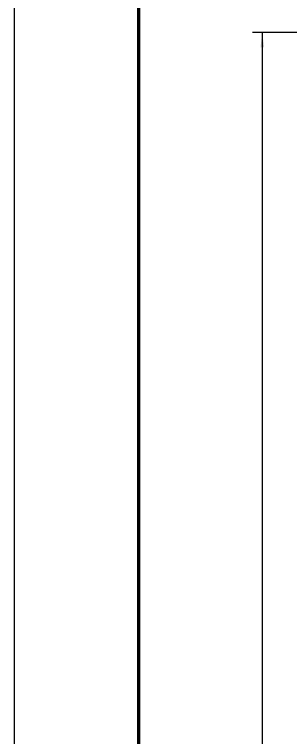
# Model space of a CAD drawing. Header units: millimetres. Extents: x -23892 to 57527, y -540 to 34444.
# Drawn here: x 630 to 2831, y 24151 to 29906 of the extents above; entities that cross this region are included whole.
import ezdxf

# ---------------------------------------------------------------- set-up
doc = ezdxf.new("R2010")
doc.units = ezdxf.units.MM
for name, color, linetype, lineweight in [('CAXA0', 7, 'Continuous', 70), ('CAXA3', 7, 'Continuous', 25), ('CAXA4', 3, 'Continuous', 25)]:
    doc.layers.add(name, color=color, linetype=linetype, lineweight=lineweight)

msp = doc.modelspace()

# ---------------------------------------------------------------- hatches: boundary and pattern name
at = {"layer": 'CAXA4', "linetype": 'Continuous', "lineweight": 25}
msp.add_hatch(color=3, dxfattribs=at).paths.add_polyline_path([(2605.9996, 29762.6366), (2591.1271, 29643.6564), (2620.8721, 29643.6564)], flags=0)

# ---------------------------------------------------------------- linework, layer by layer
at = {"layer": 'CAXA0', "linetype": 'Continuous', "lineweight": 70}
msp.add_line((1621.9579, -143.159), (1621.9579, 32417.7475), dxfattribs=at)
at = {"layer": 'CAXA3', "linetype": 'Continuous', "lineweight": 25}
msp.add_line((630.4565, -539.7596), (630.4565, 32814.3481), dxfattribs=at)
at = {"layer": 'CAXA4', "color": 3, "linetype": 'Continuous', "lineweight": 25}
for p, q in [((4774.4529, 29762.6366), (2526.6795, 29762.6366)), ((2605.9996, 29762.6366), (2605.9996, 3289.5537))]:
    msp.add_line(p, q, dxfattribs=at)

doc.saveas('drawing.dxf')
